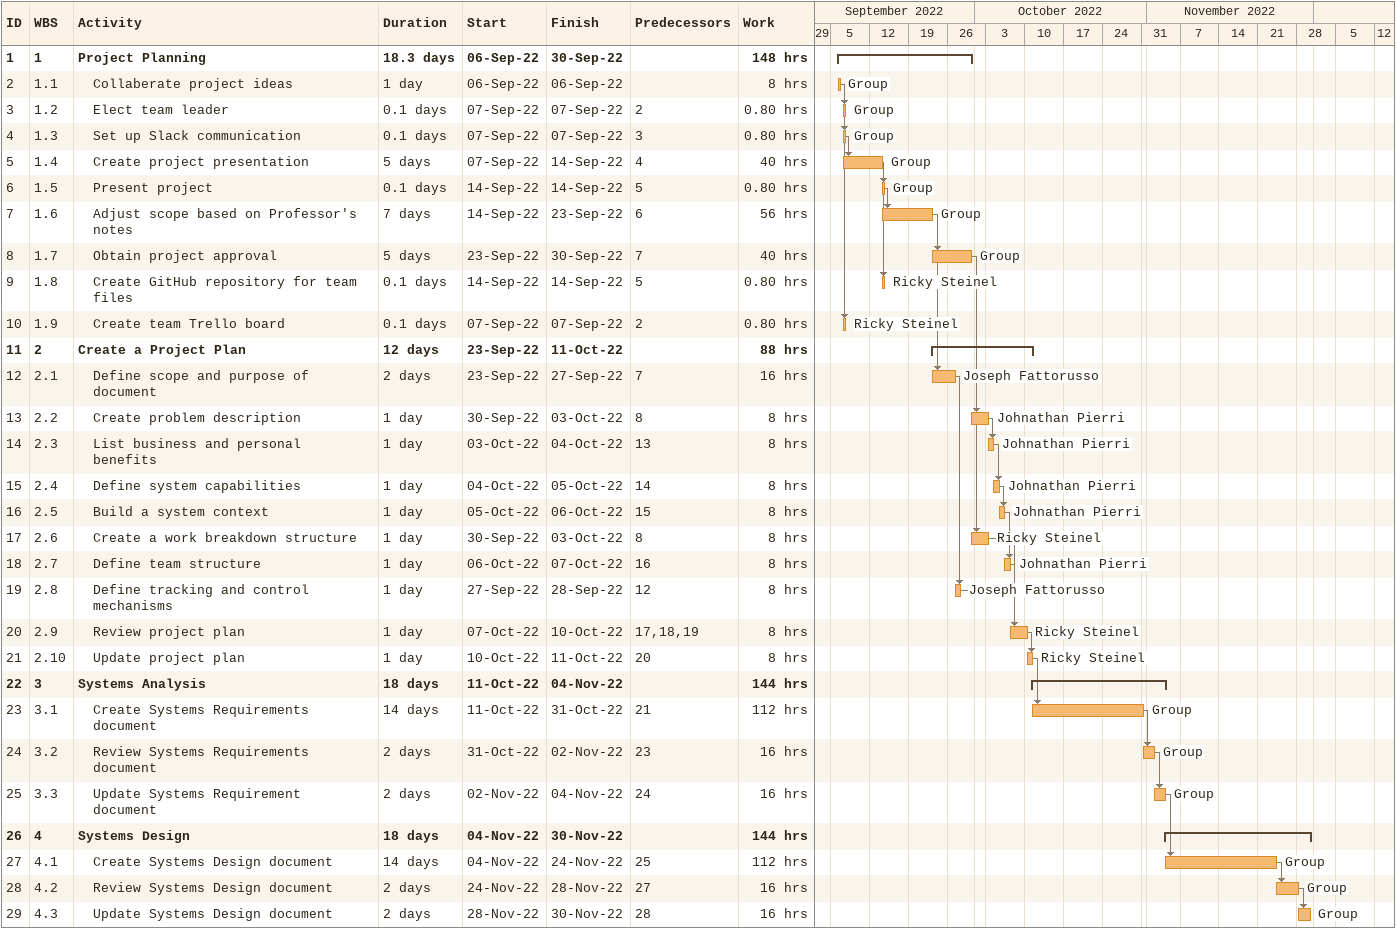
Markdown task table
| ID | WBS | Task | Duration | Start | Finish | Predecessors | Resources | Work (h) |
|---|---|---|---|---|---|---|---|---|
| 1 | 1 | **Project Planning** | 18.3d | 2022-09-06 | 2022-09-30 |  |  | 148 |
| 2 | 1.1 | Collaberate project ideas | 1d | 2022-09-06 | 2022-09-06 |  | Group | 8 |
| 3 | 1.2 | Elect team leader | 0.1d | 2022-09-07 | 2022-09-07 | 2 | Group | 0.80 |
| 4 | 1.3 | Set up Slack communication | 0.1d | 2022-09-07 | 2022-09-07 | 3 | Group | 0.80 |
| 5 | 1.4 | Create project presentation | 5d | 2022-09-07 | 2022-09-14 | 4 | Group | 40 |
| 6 | 1.5 | Present project | 0.1d | 2022-09-14 | 2022-09-14 | 5 | Group | 0.80 |
| 7 | 1.6 | Adjust scope based on Professor's notes | 7d | 2022-09-14 | 2022-09-23 | 6 | Group | 56 |
| 8 | 1.7 | Obtain project approval | 5d | 2022-09-23 | 2022-09-30 | 7 | Group | 40 |
| 9 | 1.8 | Create GitHub repository for team files | 0.1d | 2022-09-14 | 2022-09-14 | 5 | Ricky Steinel | 0.80 |
| 10 | 1.9 | Create team Trello board | 0.1d | 2022-09-07 | 2022-09-07 | 2 | Ricky Steinel | 0.80 |
| 11 | 2 | **Create a Project Plan** | 12d | 2022-09-23 | 2022-10-11 |  |  | 88 |
| 12 | 2.1 | Define scope and purpose of document | 2d | 2022-09-23 | 2022-09-27 | 7 | Joseph Fattorusso | 16 |
| 13 | 2.2 | Create problem description | 1d | 2022-09-30 | 2022-10-03 | 8 | Johnathan Pierri | 8 |
| 14 | 2.3 | List business and personal benefits | 1d | 2022-10-03 | 2022-10-04 | 13 | Johnathan Pierri | 8 |
| 15 | 2.4 | Define system capabilities | 1d | 2022-10-04 | 2022-10-05 | 14 | Johnathan Pierri | 8 |
| 16 | 2.5 | Build a system context | 1d | 2022-10-05 | 2022-10-06 | 15 | Johnathan Pierri | 8 |
| 17 | 2.6 | Create a work breakdown structure | 1d | 2022-09-30 | 2022-10-03 | 8 | Ricky Steinel | 8 |
| 18 | 2.7 | Define team structure | 1d | 2022-10-06 | 2022-10-07 | 16 | Johnathan Pierri | 8 |
| 19 | 2.8 | Define tracking and control mechanisms | 1d | 2022-09-27 | 2022-09-28 | 12 | Joseph Fattorusso | 8 |
| 20 | 2.9 | Review project plan | 1d | 2022-10-07 | 2022-10-10 | 17, 18, 19 | Ricky Steinel | 8 |
| 21 | 2.10 | Update project plan | 1d | 2022-10-10 | 2022-10-11 | 20 | Ricky Steinel | 8 |
| 22 | 3 | **Systems Analysis** | 18d | 2022-10-11 | 2022-11-04 |  |  | 144 |
| 23 | 3.1 | Create Systems Requirements document | 14d | 2022-10-11 | 2022-10-31 | 21 | Group | 112 |
| 24 | 3.2 | Review Systems Requirements document | 2d | 2022-10-31 | 2022-11-02 | 23 | Group | 16 |
| 25 | 3.3 | Update Systems Requirement document | 2d | 2022-11-02 | 2022-11-04 | 24 | Group | 16 |
| 26 | 4 | **Systems Design** | 18d | 2022-11-04 | 2022-11-30 |  |  | 144 |
| 27 | 4.1 | Create Systems Design document | 14d | 2022-11-04 | 2022-11-24 | 25 | Group | 112 |
| 28 | 4.2 | Review Systems Design document | 2d | 2022-11-24 | 2022-11-28 | 27 | Group | 16 |
| 29 | 4.3 | Update Systems Design document | 2d | 2022-11-28 | 2022-11-30 | 28 | Group | 16 |
